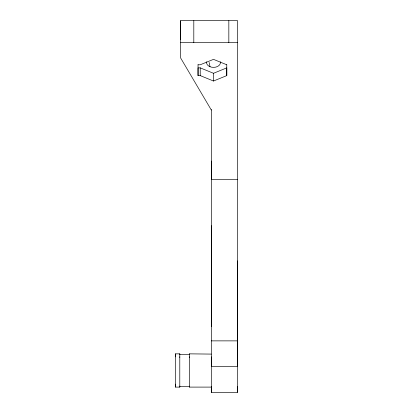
<?xml version="1.0" encoding="UTF-8"?>
<svg xmlns="http://www.w3.org/2000/svg" width="413" height="413" viewBox="0 0 413 413"><rect width="100%" height="100%" fill="white"/><g stroke="black" fill="none" stroke-linecap="round" stroke-linejoin="round"><path stroke-width="0.62" d="M179.789 386.114L179.789 387.1L175.411 387.1L175.411 384.105M175.411 356.847L175.411 353.853L179.789 353.853L179.789 354.607M179.789 357.384L179.789 353.853M180.667 39.447L180.667 20.65L237.589 20.65L237.589 366.677L211.317 366.677L211.317 109.507M211.317 387.1L189.422 387.1L189.422 386.114M189.422 357.384L189.422 353.853L211.317 354.091M226.773 64.681L226.773 75.61L213.506 81.025L200.233 75.61L198.044 75.61L198.044 64.681M237.589 386.62L237.589 392.35L211.317 392.35L211.317 386.62M198.044 75.61L198.044 67.866L200.233 67.866L213.506 73.287L226.773 67.866L226.773 75.61M180.667 42.544L237.589 42.544M198.044 64.769L200.233 64.769L213.506 59.353L226.773 64.769M237.589 179.645L211.317 179.645L211.317 161.07M211.317 340.87L237.589 340.87M179.789 354.509L189.422 354.509M179.789 386.444L189.422 386.444M211.317 110.039L180.667 58.026L180.672 20.65M209.128 62.451L210 66.741M237.589 260.897L237.589 392.35M228.833 20.65L228.833 42.544M213.506 73.287L213.506 81.025M211.317 225.715L211.317 326.58M211.317 356.847L211.317 392.35M200.233 67.866L200.233 75.61M193.805 20.65L193.805 42.544M189.422 353.853L189.422 354.607M189.422 356.847L189.422 387.1M179.789 356.847L179.789 387.1M175.411 353.853L175.411 387.1M220.449 61.8A7.006 4.956 0 0 1 213.506 67.402A7.006 4.956 0 0 1 206.557 61.8"/></g></svg>
